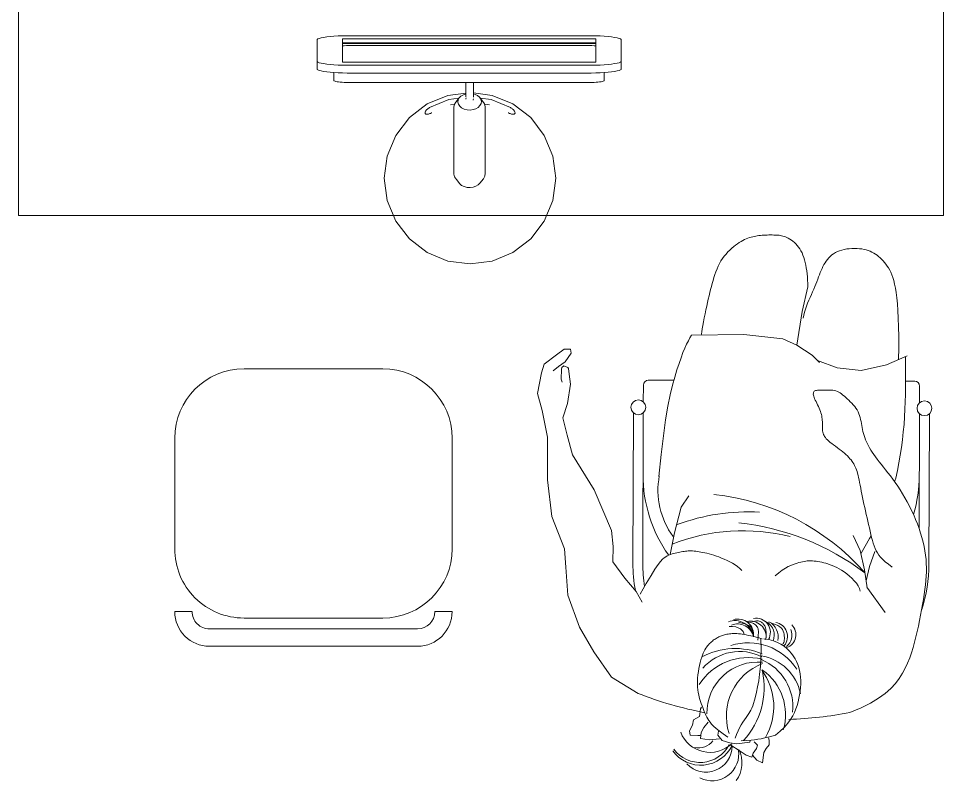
# Model space of a CAD drawing. Header units: millimetres. Extents: x 1 to 121, y 0 to 90.
# Drawn here: x 42.916 to 44.416, y 65.648 to 66.887 of the extents above; entities that cross this region are included whole.
import ezdxf

# ---------------------------------------------------------------- set-up
doc = ezdxf.new("R2010")
doc.units = ezdxf.units.MM
doc.layers.add('Equipamiento SR', color=23, linetype='Continuous', lineweight=0)

# ---------------------------------------------------------------- blocks, each defined once
blk = doc.blocks.new('A$C7AF91E86')
at = {"layer": 'Equipamiento SR', "linetype": 'ByBlock'}
for p, q in [((0.1125, 0.45), (0.2917, 0.45)), ((0.3937, 0.45), (0.3937, 0.4219)), ((0.4219, 0.3938), (0.4219, 0.0563)), ((0.45, 0.3938), (0.45, 0.0563)), ((0, 0.3375), (0, 0.1125)), ((0.4042, 0.1125), (0.4042, 0.3375)), ((0.3937, 0), (0.3937, 0.0281)), ((0.1125, 0), (0.2917, 0))]:
    blk.add_line(p, q, dxfattribs=at)
for centre, radius, start, end in [((0.1125, 0.3375), 0.1125, 90, 180), ((0.2917, 0.3375), 0.1125, 0, 90), ((0.3937, 0.3938), 0.0562, 0, 90), ((0.3937, 0.3938), 0.0281, 0, 90), ((0.1125, 0.1125), 0.1125, 180, 270), ((0.2917, 0.1125), 0.1125, 270, 0), ((0.3937, 0.0563), 0.0562, 270, 0), ((0.3937, 0.0563), 0.0281, 270, 0)]:
    blk.add_arc(centre, radius, start, end, dxfattribs=at)
blk = doc.blocks.new('A$C595F7AE8')
at = {"layer": 'Equipamiento SR'}
for p, q in [((0.7417, 0.8662), (0.9857, 0.8654)), ((0.6886, 0.8277), (0.6887, 0.8423)), ((0.6967, 0.8503), (0.7238, 0.8502)), ((0.7417, 0.8502), (0.928, 0.8496)), ((1.0639, 0.7947), (1.0229, 0.7648)), ((0.6873, 0.4103), (0.6874, 0.4518)), ((0.6953, 0.4023), (0.7223, 0.4022)), ((0.7402, 0.4022), (0.9842, 0.4014)), ((1.0082, 0.3724), (1.0301, 0.3907)), ((1.0301, 0.3907), (1.0471, 0.4003)), ((1.1952, 0.3938), (1.1688, 0.3506)), ((0.7402, 0.3862), (0.9842, 0.3854)), ((0.9817, 0.3527), (1.0082, 0.3724)), ((0.8648, 0.3228), (0.9307, 0.3509)), ((0.9307, 0.3509), (0.957, 0.3533)), ((0.957, 0.3533), (0.9817, 0.3527)), ((1.1688, 0.3506), (1.1277, 0.322)), ((0.8083, 0.2875), (0.8648, 0.3228)), ((1.1277, 0.322), (1.0875, 0.2986)), ((0.7764, 0.2787), (0.8083, 0.2875))]:
    blk.add_line(p, q, dxfattribs=at)
for points in [[(1.2262, 0.7372), (1.2187, 0.7554), (1.211, 0.7708), (1.2031, 0.7838), (1.1952, 0.7946), (1.1871, 0.8036), (1.179, 0.811), (1.1708, 0.8171), (1.1625, 0.8223), (1.1543, 0.8268), (1.1459, 0.8307), (1.1376, 0.8342), (1.1292, 0.8372), (1.1207, 0.8398), (1.1121, 0.8422), (1.1035, 0.8444), (1.0948, 0.8464), (1.086, 0.8483), (1.0772, 0.8501), (1.0684, 0.8519), (1.0597, 0.8535), (1.0511, 0.855), (1.0427, 0.8564), (1.0345, 0.8577), (1.0267, 0.8588), (1.0191, 0.8597), (1.0119, 0.8605), (1.0049, 0.861), (0.9981, 0.8613), (0.9913, 0.8614), (0.9846, 0.8612), (0.9779, 0.8608), (0.971, 0.8601), (0.964, 0.859), (0.9569, 0.8576), (0.9497, 0.856), (0.9424, 0.8541), (0.9351, 0.8519), (0.9277, 0.8494), (0.9203, 0.8468), (0.913, 0.8439), (0.9057, 0.8407), (0.8985, 0.8374), (0.8915, 0.834), (0.8846, 0.8303), (0.8778, 0.8266), (0.8713, 0.8227), (0.8649, 0.8188), (0.8589, 0.8148), (0.8531, 0.8108), (0.8476, 0.8068), (0.8423, 0.8029), (0.8373, 0.7989), (0.8325, 0.7951), (0.828, 0.7915), (0.8236, 0.788), (0.8194, 0.7846), (0.8153, 0.7816), (0.8115, 0.7787), (0.8077, 0.776), (0.804, 0.7736), (0.8005, 0.7714), (0.797, 0.7693), (0.7936, 0.7674), (0.7903, 0.7657), (0.787, 0.7642), (0.7837, 0.7628), (0.7804, 0.7615), (0.7771, 0.7604), (0.7739, 0.7594), (0.7706, 0.7585), (0.7674, 0.7578), (0.7641, 0.7571), (0.7608, 0.7565), (0.7575, 0.7559), (0.7542, 0.7553), (0.751, 0.7547), (0.7478, 0.754), (0.7446, 0.7531), (0.7415, 0.752), (0.7384, 0.7506), (0.7355, 0.749), (0.7327, 0.7471), (0.7299, 0.745), (0.7272, 0.7427), (0.7246, 0.7403), (0.7222, 0.7379), (0.7198, 0.7354), (0.7175, 0.733), (0.7153, 0.7306), (0.7132, 0.7283), (0.7112, 0.726), (0.7094, 0.7237), (0.7078, 0.7215), (0.7064, 0.7192), (0.7053, 0.7169), (0.7044, 0.7145), (0.7037, 0.7121), (0.7033, 0.7096), (0.7031, 0.707), (0.7031, 0.7045), (0.7031, 0.702), (0.7033, 0.6995), (0.7034, 0.697), (0.7035, 0.6947), (0.7035, 0.6924), (0.7035, 0.6902), (0.7035, 0.6881), (0.7036, 0.6862), (0.7036, 0.6845), (0.7038, 0.6829), (0.7041, 0.6815), (0.7046, 0.6804), (0.7052, 0.6794), (0.706, 0.6787), (0.7071, 0.6782), (0.7083, 0.678), (0.7097, 0.6779), (0.7113, 0.6781), (0.7131, 0.6786), (0.7151, 0.6792), (0.7172, 0.6801), (0.7196, 0.6811), (0.722, 0.6823), (0.7246, 0.6836), (0.7272, 0.6849), (0.7298, 0.6862), (0.7325, 0.6874), (0.7351, 0.6885), (0.7377, 0.6895), (0.7402, 0.6903), (0.7427, 0.691), (0.7451, 0.6915), (0.7475, 0.6919), (0.7499, 0.6923), (0.7522, 0.6925), (0.7545, 0.6927), (0.7567, 0.6927), (0.759, 0.6928), (0.7612, 0.6928), (0.7633, 0.6928), (0.7655, 0.6928), (0.7675, 0.6929), (0.7695, 0.6931), (0.7714, 0.6934), (0.7733, 0.6939), (0.7751, 0.6945), (0.7769, 0.6953), (0.7786, 0.6963), (0.7804, 0.6975), (0.7822, 0.699), (0.7841, 0.7008), (0.786, 0.7029), (0.788, 0.7053), (0.7901, 0.708), (0.7922, 0.7108), (0.7944, 0.7138), (0.7967, 0.7169), (0.7989, 0.7199), (0.8012, 0.7229), (0.8034, 0.7258), (0.8057, 0.7284), (0.8079, 0.7309), (0.8101, 0.7332), (0.8123, 0.7353), (0.8145, 0.7373), (0.8166, 0.7391), (0.8188, 0.7407), (0.8209, 0.7422), (0.8231, 0.7436), (0.8253, 0.7448), (0.8275, 0.7459), (0.8299, 0.747), (0.8325, 0.748), (0.8352, 0.7489), (0.8382, 0.7497), (0.8415, 0.7506), (0.8451, 0.7514), (0.849, 0.7523), (0.8532, 0.7531), (0.8576, 0.754), (0.8623, 0.7549), (0.8671, 0.7558), (0.8722, 0.7568), (0.8774, 0.7579), (0.8827, 0.759), (0.8881, 0.7601), (0.8936, 0.7614), (0.8992, 0.7626), (0.9048, 0.7639), (0.9104, 0.7651), (0.9159, 0.7664), (0.9214, 0.7676), (0.9268, 0.7688), (0.9321, 0.77), (0.9372, 0.7712), (0.9422, 0.7725), (0.947, 0.7738), (0.9516, 0.7752), (0.9559, 0.7766), (0.96, 0.7782), (0.9638, 0.7799), (0.9674, 0.7819), (0.9708, 0.7843), (0.9743, 0.7871), (0.9779, 0.7906), (0.9817, 0.7947), (0.9858, 0.7997), (0.9902, 0.8056)], [(0.6552, 0.6848), (0.6669, 0.7164), (0.6713, 0.7558), (0.6625, 0.7967), (0.6476, 0.8302)], [(0.8503, 0.8104), (0.8462, 0.8115), (0.8338, 0.8143), (0.8213, 0.8168), (0.8088, 0.8189), (0.7963, 0.8208), (0.7837, 0.8225), (0.7712, 0.8239), (0.7588, 0.825), (0.7464, 0.8259), (0.7342, 0.8266), (0.7222, 0.8271), (0.7104, 0.8274), (0.6989, 0.8276), (0.6879, 0.8277), (0.6774, 0.8276), (0.6675, 0.8275), (0.6584, 0.8274), (0.65, 0.8273)], [(0.654, 0.8162), (0.6342, 0.8164), (0.6165, 0.8164), (0.6007, 0.8161), (0.5866, 0.8157), (0.5742, 0.815), (0.5632, 0.8143), (0.5536, 0.8133), (0.5451, 0.8123), (0.5377, 0.8111), (0.5312, 0.8098), (0.5255, 0.8084), (0.5205, 0.8069), (0.5161, 0.8053), (0.5121, 0.8036), (0.5085, 0.8018), (0.5052, 0.7998), (0.5021, 0.7978), (0.4991, 0.7957), (0.4963, 0.7935), (0.4937, 0.7912), (0.4912, 0.7888), (0.4888, 0.7864), (0.4866, 0.7839), (0.4846, 0.7813), (0.4827, 0.7787), (0.481, 0.7759), (0.4795, 0.7731), (0.4781, 0.7702), (0.4769, 0.7671), (0.4759, 0.7638), (0.475, 0.7604), (0.4744, 0.7567), (0.4739, 0.7529), (0.4736, 0.7488), (0.4735, 0.7447), (0.4736, 0.7405), (0.4739, 0.7363), (0.4744, 0.7321), (0.4751, 0.7281), (0.4761, 0.7242), (0.4773, 0.7205), (0.4787, 0.7171), (0.4803, 0.7139), (0.4821, 0.7109), (0.4841, 0.708), (0.4863, 0.7054), (0.4887, 0.703), (0.4912, 0.7008), (0.4939, 0.6988), (0.4967, 0.697), (0.4996, 0.6952), (0.5027, 0.6936), (0.5059, 0.6921), (0.5092, 0.6907), (0.5126, 0.6893), (0.5161, 0.6879), (0.5198, 0.6864), (0.5235, 0.685), (0.5274, 0.6835), (0.5314, 0.682), (0.5354, 0.6803), (0.5396, 0.6786), (0.5439, 0.6768), (0.5483, 0.6749), (0.5528, 0.6729), (0.5575, 0.6708), (0.5622, 0.6687), (0.5669, 0.6668), (0.5718, 0.665), (0.5767, 0.6635), (0.5816, 0.6623), (0.5865, 0.6615)], [(1.0242, 0.7653), (0.9947, 0.7609), (0.9633, 0.7537), (0.9392, 0.7426)], [(0.9687, 0.7549), (0.9442, 0.7693), (0.9398, 0.7717)], [(1.0128, 0.7639), (0.9891, 0.7693), (0.9648, 0.7776)], [(1.0047, 0.6161), (0.9996, 0.6222), (0.9955, 0.6277), (0.9922, 0.6326), (0.9896, 0.6372), (0.9876, 0.6413), (0.9861, 0.645), (0.9849, 0.6485), (0.9839, 0.6517), (0.9831, 0.6547), (0.9823, 0.6576), (0.9817, 0.6603), (0.9811, 0.663), (0.9807, 0.6656), (0.9804, 0.6682), (0.9803, 0.6709), (0.9802, 0.6736), (0.9803, 0.6764), (0.9805, 0.6793), (0.9808, 0.6823), (0.9813, 0.6854), (0.9819, 0.6886), (0.9825, 0.6918), (0.9833, 0.6951), (0.9842, 0.6984), (0.9852, 0.7017), (0.9864, 0.7051), (0.9877, 0.7086), (0.9892, 0.7122), (0.991, 0.7159), (0.993, 0.7197), (0.9954, 0.7237), (0.9982, 0.7278), (1.0013, 0.7321), (1.0048, 0.7364), (1.0085, 0.7405), (1.0125, 0.7444), (1.0166, 0.7479), (1.0207, 0.7507), (1.0249, 0.7528), (1.0291, 0.754)], [(0.62, 0.6286), (0.6305, 0.6513), (0.6465, 0.6761), (0.6585, 0.6881)], [(0.614, 0.4961), (0.612, 0.4965), (0.6086, 0.4971), (0.6041, 0.4979), (0.5987, 0.4988), (0.5926, 0.5), (0.5861, 0.5012), (0.5795, 0.5024), (0.573, 0.5037), (0.5669, 0.505), (0.5611, 0.5063), (0.5555, 0.5075), (0.5502, 0.5088), (0.5451, 0.51), (0.5401, 0.5113), (0.5352, 0.5126), (0.5303, 0.514), (0.5255, 0.5154), (0.5207, 0.5168), (0.516, 0.5184), (0.5113, 0.52), (0.5067, 0.5218), (0.5023, 0.5237), (0.498, 0.5259), (0.4938, 0.5282), (0.4899, 0.5307), (0.4861, 0.5335), (0.4826, 0.5364), (0.4792, 0.5394), (0.4761, 0.5425), (0.4732, 0.5456), (0.4706, 0.5488), (0.4681, 0.5519), (0.4659, 0.5549), (0.4639, 0.5579), (0.4622, 0.5608), (0.4606, 0.5637), (0.4592, 0.5664), (0.458, 0.5692), (0.4569, 0.5718), (0.456, 0.5745), (0.4552, 0.577), (0.4545, 0.5796), (0.4539, 0.5821), (0.4534, 0.5846), (0.4529, 0.5871), (0.4526, 0.5896), (0.4523, 0.5922), (0.4521, 0.5948), (0.4519, 0.5976), (0.4517, 0.6003), (0.4517, 0.6031), (0.4516, 0.6059), (0.4516, 0.6086), (0.4516, 0.6112), (0.4517, 0.6137), (0.4517, 0.6161), (0.4519, 0.6184), (0.452, 0.6205), (0.4522, 0.6225), (0.4525, 0.6245), (0.4529, 0.6264), (0.4534, 0.6284), (0.4541, 0.6305), (0.4549, 0.6326), (0.4559, 0.6349), (0.4571, 0.6373), (0.4585, 0.6398), (0.4601, 0.6423), (0.4619, 0.6448), (0.4639, 0.6473), (0.4661, 0.6497), (0.4685, 0.6519), (0.4712, 0.6541), (0.4741, 0.6561), (0.4773, 0.6579), (0.4806, 0.6596), (0.4842, 0.6611), (0.488, 0.6625), (0.4919, 0.6637), (0.4961, 0.6648), (0.5004, 0.6658), (0.505, 0.6666), (0.5097, 0.6673), (0.5146, 0.6679), (0.5196, 0.6684), (0.5248, 0.6687), (0.5302, 0.669), (0.5357, 0.6692)], [(0.6305, 0.6513), (0.5757, 0.66), (0.5357, 0.6693)], [(1.2631, 0.6164), (1.2562, 0.6244), (1.2497, 0.6311), (1.2435, 0.6366), (1.2375, 0.641), (1.2317, 0.6446), (1.226, 0.6474), (1.2203, 0.6497), (1.2147, 0.6516), (1.2089, 0.6532), (1.2031, 0.6546), (1.1973, 0.6558), (1.1915, 0.6567), (1.1857, 0.6572), (1.18, 0.6576), (1.1744, 0.6576), (1.1689, 0.6572), (1.1635, 0.6566), (1.1583, 0.6556), (1.1532, 0.6543), (1.1483, 0.6526), (1.1435, 0.6506), (1.139, 0.6483), (1.1345, 0.6455), (1.1303, 0.6424), (1.1262, 0.6389), (1.1223, 0.635), (1.1187, 0.6305), (1.1154, 0.6255), (1.1125, 0.6197), (1.1101, 0.6133), (1.108, 0.606), (1.1065, 0.5978)], [(1.0819, 0.6115), (1.0834, 0.6165), (1.0852, 0.6206), (1.0872, 0.6237), (1.0894, 0.6261), (1.0917, 0.6279), (1.0942, 0.6291), (1.0967, 0.6299), (1.0993, 0.6305), (1.1019, 0.6308), (1.1044, 0.631), (1.1068, 0.631), (1.109, 0.6308), (1.1111, 0.6305), (1.1128, 0.63), (1.1143, 0.6293), (1.1155, 0.6285)], [(0.6143, 0.4803), (0.6131, 0.5655), (0.62, 0.6286)], [(1.2631, 0.6164), (1.2654, 0.6069), (1.2672, 0.5995), (1.2686, 0.5935), (1.2696, 0.5881), (1.2703, 0.5828), (1.2709, 0.577), (1.2715, 0.5699), (1.2721, 0.5609)], [(1.079, 0.5794), (1.0781, 0.5831), (1.0777, 0.586), (1.0776, 0.5884), (1.0779, 0.5903), (1.0783, 0.5918), (1.079, 0.5931), (1.0798, 0.5941), (1.0806, 0.595), (1.0814, 0.5959), (1.0823, 0.5968), (1.0833, 0.5976), (1.0843, 0.5984), (1.0856, 0.5991), (1.087, 0.5998), (1.0888, 0.6004), (1.0908, 0.6008), (1.0932, 0.6012), (1.0957, 0.6014), (1.0984, 0.6016), (1.101, 0.6015), (1.1034, 0.6013), (1.1055, 0.601), (1.1071, 0.6004), (1.1081, 0.5997)], [(1.0777, 0.5989), (1.0808, 0.6045), (1.0845, 0.6087), (1.0886, 0.6116), (1.0928, 0.6134), (1.0972, 0.6143), (1.1014, 0.6145), (1.1054, 0.6141), (1.109, 0.6134)], [(1.2955, 0.5795), (1.3032, 0.5863), (1.3076, 0.5954), (1.2913, 0.5979), (1.2848, 0.6014), (1.2785, 0.6062), (1.2709, 0.6064), (1.2673, 0.6054)], [(1.0796, 0.5725), (1.0801, 0.5758), (1.0809, 0.5785), (1.0818, 0.5808), (1.0829, 0.5827), (1.0841, 0.5843), (1.0853, 0.5855), (1.0867, 0.5865), (1.088, 0.5872), (1.0893, 0.5879), (1.0907, 0.5883), (1.0923, 0.5887), (1.0944, 0.5888), (1.0969, 0.5888), (1.1001, 0.5887), (1.104, 0.5884), (1.1089, 0.5878)], [(1.2663, 0.5394), (1.2608, 0.5318), (1.2561, 0.5255), (1.2519, 0.5204), (1.2483, 0.5163), (1.245, 0.5131), (1.242, 0.5106), (1.2392, 0.5085), (1.2364, 0.5068), (1.2335, 0.5052), (1.2306, 0.5037), (1.2276, 0.5023), (1.2246, 0.501), (1.2215, 0.4998), (1.2183, 0.4986), (1.2151, 0.4975), (1.2118, 0.4963), (1.2084, 0.4952), (1.2049, 0.4941), (1.2012, 0.4931), (1.1974, 0.4921), (1.1935, 0.4913), (1.1893, 0.4907), (1.1849, 0.4902), (1.1803, 0.49), (1.1753, 0.4901), (1.1702, 0.4904), (1.165, 0.4909), (1.1598, 0.4916), (1.1546, 0.4924), (1.1497, 0.4934), (1.1449, 0.4945), (1.1405, 0.4957), (1.1366, 0.4969), (1.133, 0.4982), (1.1298, 0.4995), (1.1269, 0.5008), (1.1244, 0.5022), (1.122, 0.5036), (1.1199, 0.5051), (1.118, 0.5066), (1.1162, 0.5081), (1.1145, 0.5096), (1.113, 0.5112), (1.1116, 0.5127), (1.1103, 0.5143), (1.1091, 0.5158), (1.108, 0.5173), (1.107, 0.5188), (1.1061, 0.5203), (1.1052, 0.5218), (1.1045, 0.5232), (1.1037, 0.5247), (1.1031, 0.5261), (1.1025, 0.5276), (1.1019, 0.5292), (1.1013, 0.5307), (1.1008, 0.5324), (1.1002, 0.5341), (1.0998, 0.5359), (1.0993, 0.5378), (1.0989, 0.5397), (1.0986, 0.5418), (1.0984, 0.544), (1.0982, 0.5463), (1.0981, 0.5487), (1.0981, 0.5512), (1.0982, 0.5538), (1.0984, 0.5566), (1.0987, 0.5596), (1.0991, 0.5627), (1.0996, 0.5659), (1.1002, 0.5693), (1.101, 0.5729), (1.1018, 0.5765), (1.1026, 0.5801), (1.1035, 0.5836), (1.1044, 0.587), (1.1053, 0.59), (1.1061, 0.5927), (1.1069, 0.595)], [(1.106, 0.593), (1.1227, 0.5933), (1.1379, 0.593), (1.1516, 0.5922), (1.164, 0.5909), (1.175, 0.5894), (1.1847, 0.5877), (1.1931, 0.5859), (1.2003, 0.5842), (1.2063, 0.5826), (1.2113, 0.5811), (1.2155, 0.5796), (1.2191, 0.5782), (1.2222, 0.5766), (1.2251, 0.575), (1.2279, 0.5732), (1.2309, 0.5712), (1.2342, 0.569), (1.2378, 0.5665), (1.2418, 0.5639), (1.2461, 0.5612), (1.2509, 0.5585), (1.256, 0.5559), (1.2616, 0.5534), (1.2676, 0.551)], [(1.2792, 0.5441), (1.2876, 0.5576), (1.2951, 0.5692), (1.2988, 0.5785), (1.2922, 0.5806), (1.2845, 0.5856), (1.2792, 0.5875), (1.2737, 0.5819)], [(1.0799, 0.5565), (1.0812, 0.5625), (1.0825, 0.5671), (1.0838, 0.5706), (1.0851, 0.5733), (1.0864, 0.5751), (1.0876, 0.5764), (1.0889, 0.5773), (1.09, 0.5779), (1.0912, 0.5783), (1.0923, 0.5787), (1.0936, 0.5791), (1.0949, 0.5794), (1.0965, 0.5798), (1.0984, 0.5801), (1.1006, 0.5805), (1.1033, 0.5809)], [(1.2563, 0.524), (1.2631, 0.5232), (1.2714, 0.5299), (1.2756, 0.5425), (1.2769, 0.5541), (1.2744, 0.5751), (1.2716, 0.5754)], [(1.034, 0.3974), (1.0171, 0.4071), (1.0038, 0.415), (0.9938, 0.4212), (0.9863, 0.4262), (0.9811, 0.4302), (0.9775, 0.4334), (0.9752, 0.4361), (0.9735, 0.4386), (0.9721, 0.4412), (0.9709, 0.4437), (0.9699, 0.4463), (0.969, 0.449), (0.9682, 0.4516), (0.9675, 0.4541), (0.967, 0.4567), (0.9665, 0.4591), (0.966, 0.4616), (0.9655, 0.4639), (0.9652, 0.4662), (0.9648, 0.4685), (0.9646, 0.4707), (0.9644, 0.473), (0.9642, 0.4752), (0.9641, 0.4775), (0.9642, 0.4798), (0.9642, 0.4822), (0.9644, 0.4846), (0.9646, 0.4872), (0.965, 0.4898), (0.9654, 0.4926), (0.9659, 0.4955), (0.9665, 0.4986), (0.9672, 0.5019), (0.968, 0.5053), (0.9689, 0.5089), (0.9699, 0.5127), (0.9711, 0.5166), (0.9724, 0.5207), (0.9739, 0.5249), (0.9756, 0.5292), (0.9775, 0.5336), (0.9795, 0.5381), (0.9818, 0.5426), (0.9842, 0.547), (0.9868, 0.5512), (0.9896, 0.5552), (0.9925, 0.5588), (0.9956, 0.5621)], [(1.0865, 0.5413), (1.0866, 0.5471), (1.0874, 0.5521), (1.0888, 0.5563), (1.0906, 0.5596), (1.0927, 0.5622), (1.095, 0.564), (1.0973, 0.565), (1.0995, 0.5654)], [(1.2689, 0.526), (1.2705, 0.5093), (1.2683, 0.495), (1.2587, 0.4961), (1.2503, 0.5005), (1.2421, 0.5076)], [(1.2635, 0.4956), (1.2637, 0.4907), (1.263, 0.4784), (1.2559, 0.4771), (1.2469, 0.4822), (1.2381, 0.4839), (1.2329, 0.4934), (1.2288, 0.4939), (1.22, 0.4948), (1.2174, 0.4965)], [(0.8432, 0.4274), (0.8076, 0.4311), (0.7772, 0.4348), (0.7513, 0.4385), (0.7295, 0.4422), (0.711, 0.446), (0.6954, 0.4497), (0.6821, 0.4533), (0.6705, 0.4568), (0.6601, 0.4602), (0.6508, 0.4635), (0.6425, 0.4666), (0.6352, 0.4696), (0.6287, 0.4725), (0.6231, 0.4753), (0.6183, 0.4779), (0.6143, 0.4803)], [(0.9701, 0.4457), (0.9347, 0.4527), (0.8931, 0.4634), (0.8747, 0.4762)], [(1.0875, 0.2986), (1.0357, 0.2796), (0.9903, 0.2767), (0.9608, 0.2746), (0.908, 0.2538), (0.8489, 0.2471), (0.7798, 0.2467), (0.7363, 0.2383), (0.7089, 0.2306), (0.6751, 0.237), (0.6614, 0.2416), (0.6459, 0.2615), (0.6366, 0.2739), (0.6369, 0.2842), (0.6436, 0.2853), (0.6575, 0.2755), (0.6649, 0.2648), (0.6719, 0.256)], [(0.6664, 0.28), (0.6639, 0.2733), (0.6665, 0.2704), (0.6691, 0.2697), (0.6854, 0.269), (0.6904, 0.2707)], [(0.7764, 0.2787), (0.748, 0.2715), (0.7249, 0.2794), (0.6936, 0.2843), (0.6774, 0.282), (0.6682, 0.2808), (0.6664, 0.28)]]:
    blk.add_lwpolyline(points, dxfattribs=at)
for centre in [(0.7327, 0.8582), (0.7312, 0.3942)]:
    blk.add_circle(centre, 0.012, dxfattribs=at)
for centre, radius, start, end in [((0.9849, 0.6254), 0.24, 72.01, 89.8151), ((0.6967, 0.8423), 0.008, 89.8151, 179.8151), ((0.8409, 0.6258), 0.224, 73.356, 89.8151), ((1.2515, 0.4753), 0.3814, 131.5536, 173.7597), ((1.3247, 0.5145), 0.4082, 142.7345, 174.0379), ((0.6188, 0.6188), 0.6188, 1.81, 11.0259), ((1.1, 0.6274), 0.0223, 20.1819, 136.0606), ((1.2066, 0.5726), 0.0934, 122.9055, 197.7873), ((1.211, 0.5811), 0.0776, 101.3255, 170.8114), ((1.248, 0.5637), 0.3166, 165.9546, 201.2201), ((1.103, 0.6129), 0.0232, 50.7744, 169.7813), ((1.1007, 0.6202), 0.0232, 37.7451, 112.8524), ((1.2171, 0.562), 0.0829, 83.9214, 157.7109), ((1.2293, 0.5449), 0.088, 73.431, 144.7921), ((1.1034, 0.5934), 0.0275, 76.999, 152.6242), ((1.0963, 0.5851), 0.0232, 59.8808, 190.5092), ((1.1035, 0.5759), 0.0255, 82.1003, 193.0924), ((1.2165, 0.5138), 0.1, 59.9408, 126.3908), ((1.231, 0.5728), 0.3304, 176.8525, 200.4685), ((1.2378, 0.5511), 0.1154, 157.5724, 207.8365), ((1.2082, 0.5587), 0.0809, 153.5698, 227.951), ((1.2306, 0.5722), 0.0936, 165.9966, 237.92), ((1.2273, 0.5882), 0.083, 174.8113, 270.8722), ((1.2321, 0.6287), 0.0917, 201.2156, 287.747), ((1.1858, 0.4715), 0.1267, 47.4806, 102.0596), ((1.0995, 0.5561), 0.0249, 81.0784, 198.2877), ((1.1073, 0.5508), 0.0302, 100.2143, 200.6624), ((1.1097, 0.5547), 0.0272, 103.3043, 200.7523), ((1.308, 0.5148), 0.0475, 52.9255, 117.4857), ((1.2939, 0.5139), 0.0431, 332.5411, 100.6244), ((1.2399, 0.5104), 0.0509, 291.0534, 43.6692), ((1.2539, 0.4942), 0.0533, 306.7769, 62.7255), ((1.2555, 0.4955), 0.0561, 305.7335, 64.7309), ((1.2805, 0.5038), 0.0423, 313.4769, 89.6295), ((1.2563, 0.4923), 0.0274, 345.3776, 55.1164), ((0.6188, 0.6188), 0.6188, 338.6733, 349.1041), ((0.8661, 0.5512), 0.1252, 259.1565, 306.5052), ((0.8409, 0.6258), 0.224, 269.8151, 305.5021), ((0.6953, 0.4103), 0.008, 179.8151, 269.8151), ((0.9849, 0.6254), 0.224, 269.8151, 279.4694), ((0.9849, 0.6254), 0.24, 269.8151, 280.4509)]:
    blk.add_arc(centre, radius, start, end, dxfattribs=at)
blk = doc.blocks.new('A$C4B1E532D')
at = {"layer": 'Equipamiento SR'}
for p, q in [((0.3123, 0.4825), (0.3116, 0.4776)), ((0.3131, 0.4866), (0.3123, 0.4825)), ((0.3139, 0.4897), (0.3131, 0.4866)), ((0.3148, 0.4919), (0.3139, 0.4897)), ((0.3157, 0.4931), (0.3148, 0.4919)), ((0.3165, 0.4932), (0.3157, 0.4931)), ((0.3165, 0.4932), (0.329, 0.4932)), ((0.3249, 0.4825), (0.3242, 0.4776)), ((0.3257, 0.4866), (0.3249, 0.4825)), ((0.3265, 0.4897), (0.3257, 0.4866)), ((0.3274, 0.4919), (0.3265, 0.4897)), ((0.3283, 0.4931), (0.3274, 0.4919)), ((0.329, 0.4932), (0.3283, 0.4931)), ((0.3634, 0.4932), (0.329, 0.4932)), ((0.3634, 0.4932), (0.3641, 0.4931)), ((0.3641, 0.4931), (0.365, 0.4919)), ((0.365, 0.4919), (0.3659, 0.4897)), ((0.3659, 0.4897), (0.3668, 0.4866)), ((0.3668, 0.4866), (0.3675, 0.4825)), ((0.3675, 0.4825), (0.3683, 0.4776)), ((0.2968, 0.4652), (0.2963, 0.4641)), ((0.2972, 0.4658), (0.2968, 0.4652)), ((0.2977, 0.4658), (0.2972, 0.4658)), ((0.2977, 0.4658), (0.3105, 0.4658)), ((0.3105, 0.4658), (0.3101, 0.459)), ((0.311, 0.472), (0.3105, 0.4658)), ((0.3105, 0.4658), (0.3105, 0.4658)), ((0.3116, 0.4776), (0.311, 0.472)), ((0.3231, 0.4658), (0.3227, 0.459)), ((0.3236, 0.472), (0.3231, 0.4658)), ((0.3242, 0.4776), (0.3236, 0.472)), ((0.3683, 0.4776), (0.3689, 0.472)), ((0.3689, 0.472), (0.3694, 0.4658)), ((0.3694, 0.4658), (0.3698, 0.459)), ((0.2947, 0.4524), (0.2945, 0.4491)), ((0.2949, 0.4555), (0.2947, 0.4524)), ((0.2952, 0.4582), (0.2949, 0.4555)), ((0.2956, 0.4606), (0.2952, 0.4582)), ((0.2959, 0.4626), (0.2956, 0.4606)), ((0.2963, 0.4641), (0.2959, 0.4626)), ((0.3098, 0.4519), (0.3097, 0.4446)), ((0.3101, 0.459), (0.3098, 0.4519)), ((0.3224, 0.4519), (0.3222, 0.4446)), ((0.3227, 0.459), (0.3224, 0.4519)), ((0.3274, 0.4521), (0.3274, 0.0411)), ((0.3538, 0.4521), (0.3274, 0.4521)), ((0.354, 0.4491), (0.3538, 0.4521)), ((0.3575, 0.4521), (0.3538, 0.4521)), ((0.3575, 0.4521), (0.3575, 0.4519)), ((0.3588, 0.4521), (0.3575, 0.4521)), ((0.3575, 0.4519), (0.3576, 0.4446)), ((0.3651, 0.4521), (0.3588, 0.4521)), ((0.3588, 0.4521), (0.3588, 0.0411)), ((0.3651, 0.4521), (0.3651, 0.0411)), ((0.3698, 0.459), (0.37, 0.4519)), ((0.37, 0.4519), (0.3702, 0.4446)), ((0.2945, 0.4491), (0.2943, 0.4457)), ((0.2943, 0.4457), (0.2943, 0.4421)), ((0.2943, 0.4421), (0.2943, 0.4384)), ((0.2943, 0.4384), (0.2943, 0.2521)), ((0.3097, 0.4446), (0.3097, 0.4387)), ((0.3097, 0.4387), (0.3097, 0.0545)), ((0.3222, 0.4446), (0.3222, 0.4387)), ((0.3222, 0.4387), (0.3222, 0.0545)), ((0.3541, 0.4457), (0.354, 0.4491)), ((0.3542, 0.4421), (0.3541, 0.4457)), ((0.3542, 0.4384), (0.3542, 0.4421)), ((0.3542, 0.0548), (0.3542, 0.4384)), ((0.3576, 0.4446), (0.3576, 0.4387)), ((0.3576, 0.4387), (0.3576, 0.0545)), ((0.3702, 0.4446), (0.3702, 0.4387)), ((0.3702, 0.4387), (0.3702, 0.0545)), ((0.0695, 0.3656), (0.1031, 0.3795)), ((0.1031, 0.3795), (0.1391, 0.3842)), ((0.1391, 0.3842), (0.1751, 0.3795)), ((0.1751, 0.3795), (0.2086, 0.3656)), ((0.0407, 0.3435), (0.0695, 0.3656)), ((0.2086, 0.3656), (0.2375, 0.3435)), ((0.0186, 0.3147), (0.0407, 0.3435)), ((0.2596, 0.3147), (0.2375, 0.3435)), ((0.2428, 0.3156), (0.2429, 0.3163)), ((0.2428, 0.3147), (0.2428, 0.3156)), ((0.2429, 0.3163), (0.2432, 0.317)), ((0.2432, 0.317), (0.2436, 0.3175)), ((0.2436, 0.3175), (0.2441, 0.3179)), ((0.2441, 0.3179), (0.2446, 0.3181)), ((0.2446, 0.3181), (0.2453, 0.3181)), ((0.2453, 0.3181), (0.246, 0.318)), ((0.246, 0.318), (0.2468, 0.3177)), ((0.2468, 0.3177), (0.2477, 0.3173)), ((0.2477, 0.3173), (0.2486, 0.3167)), ((0.2486, 0.3167), (0.2495, 0.316)), ((0.2495, 0.316), (0.2504, 0.3152)), ((0.2504, 0.3152), (0.2513, 0.3143)), ((0.0186, 0.3147), (0.0047, 0.2811)), ((0.2428, 0.3137), (0.2428, 0.3147)), ((0.243, 0.3126), (0.2428, 0.3137)), ((0.2434, 0.3114), (0.243, 0.3126)), ((0.2438, 0.3102), (0.2434, 0.3114)), ((0.2443, 0.309), (0.2438, 0.3102)), ((0.2449, 0.3078), (0.2443, 0.309)), ((0.2453, 0.3071), (0.2449, 0.3078)), ((0.2513, 0.3143), (0.2521, 0.3132)), ((0.2521, 0.3132), (0.2529, 0.3121)), ((0.2525, 0.3124), (0.2534, 0.3111)), ((0.2529, 0.3121), (0.2537, 0.311)), ((0.2666, 0.2793), (0.2537, 0.311)), ((0.2596, 0.3147), (0.2735, 0.2811)), ((0, 0.2451), (0.0047, 0.2811)), ((0.1368, 0.2673), (0.1411, 0.2701)), ((0.1457, 0.2712), (0.1411, 0.2701)), ((0.1457, 0.2712), (0.2534, 0.2712)), ((0.2581, 0.2706), (0.2534, 0.2712)), ((0.2579, 0.277), (0.2588, 0.2702)), ((0.2625, 0.2683), (0.2581, 0.2706)), ((0.2687, 0.2632), (0.2666, 0.2793)), ((0.2735, 0.2811), (0.2773, 0.2521)), ((0.1255, 0.2546), (0.1275, 0.2587)), ((0.1275, 0.2587), (0.1302, 0.2619)), ((0.1368, 0.2673), (0.1302, 0.2619)), ((0.2512, 0.2546), (0.2533, 0.2587)), ((0.2533, 0.2587), (0.256, 0.2619)), ((0.256, 0.2619), (0.2591, 0.2639)), ((0.2626, 0.2648), (0.2591, 0.2639)), ((0.2625, 0.2683), (0.2694, 0.2626)), ((0.2661, 0.2643), (0.2626, 0.2648)), ((0.2661, 0.2643), (0.2694, 0.2626)), ((0.2694, 0.2626), (0.2722, 0.2598)), ((0.2745, 0.2559), (0.2722, 0.2598)), ((0.2745, 0.2559), (0.2757, 0.2521)), ((0, 0.2451), (0.0047, 0.2091)), ((0.124, 0.2451), (0.1243, 0.25)), ((0.124, 0.2451), (0.1246, 0.2402)), ((0.1243, 0.25), (0.1255, 0.2546)), ((0.1246, 0.2402), (0.126, 0.2357)), ((0.25, 0.25), (0.2497, 0.2451)), ((0.2497, 0.2451), (0.2503, 0.2402)), ((0.25, 0.25), (0.2512, 0.2546)), ((0.2503, 0.2402), (0.2518, 0.2357)), ((0.2678, 0.2396), (0.2656, 0.2403)), ((0.2656, 0.2403), (0.2667, 0.2398)), ((0.2694, 0.2514), (0.2674, 0.252)), ((0.2686, 0.2518), (0.2674, 0.252)), ((0.2694, 0.2514), (0.2686, 0.2518)), ((0.2711, 0.2521), (0.2757, 0.2521)), ((0.2757, 0.2521), (0.2773, 0.2521)), ((0.2773, 0.2521), (0.2943, 0.2521)), ((0.2943, 0.2521), (0.2943, 0.2395)), ((0.126, 0.2357), (0.1283, 0.2319)), ((0.1283, 0.2319), (0.1312, 0.229)), ((0.138, 0.2233), (0.1312, 0.229)), ((0.2518, 0.2357), (0.254, 0.2319)), ((0.254, 0.2319), (0.2569, 0.229)), ((0.2569, 0.229), (0.2602, 0.2273)), ((0.2602, 0.2273), (0.2637, 0.2268)), ((0.2703, 0.2297), (0.2637, 0.2243)), ((0.2637, 0.2268), (0.2671, 0.2277)), ((0.2689, 0.2286), (0.2666, 0.211)), ((0.2667, 0.2398), (0.2678, 0.2396)), ((0.2671, 0.2277), (0.2703, 0.2297)), ((0.2757, 0.2395), (0.2703, 0.2395)), ((0.2703, 0.2297), (0.273, 0.2329)), ((0.273, 0.2329), (0.275, 0.237)), ((0.2775, 0.2395), (0.2735, 0.2091)), ((0.275, 0.237), (0.2757, 0.2395)), ((0.2775, 0.2395), (0.2757, 0.2395)), ((0.2943, 0.2395), (0.2775, 0.2395)), ((0.2943, 0.2395), (0.2943, 0.0548)), ((0.1424, 0.221), (0.138, 0.2233)), ((0.1471, 0.2204), (0.1424, 0.221)), ((0.1471, 0.2204), (0.2549, 0.2204)), ((0.2666, 0.211), (0.2537, 0.1793)), ((0.2549, 0.2204), (0.2595, 0.2216)), ((0.2579, 0.2133), (0.259, 0.2214)), ((0.2595, 0.2216), (0.2637, 0.2243)), ((0.0186, 0.1756), (0.0047, 0.2091)), ((0.2735, 0.2091), (0.2596, 0.1756)), ((0.2438, 0.18), (0.2434, 0.1789)), ((0.2443, 0.1813), (0.2438, 0.18)), ((0.2449, 0.1825), (0.2443, 0.1813)), ((0.2453, 0.1832), (0.2449, 0.1825)), ((0.0407, 0.1468), (0.0186, 0.1756)), ((0.2596, 0.1756), (0.2375, 0.1468)), ((0.243, 0.1777), (0.2428, 0.1766)), ((0.2428, 0.1766), (0.2428, 0.1756)), ((0.2428, 0.1756), (0.2428, 0.1747)), ((0.2428, 0.1747), (0.2429, 0.1739)), ((0.2429, 0.1739), (0.2432, 0.1733)), ((0.2434, 0.1789), (0.243, 0.1777)), ((0.2432, 0.1733), (0.2436, 0.1728)), ((0.2436, 0.1728), (0.2441, 0.1724)), ((0.2441, 0.1724), (0.2446, 0.1722)), ((0.2446, 0.1722), (0.2453, 0.1722)), ((0.2453, 0.1722), (0.246, 0.1723)), ((0.246, 0.1723), (0.2468, 0.1725)), ((0.2468, 0.1725), (0.2477, 0.173)), ((0.2477, 0.173), (0.2486, 0.1735)), ((0.2486, 0.1735), (0.2495, 0.1742)), ((0.2495, 0.1742), (0.2504, 0.1751)), ((0.2504, 0.1751), (0.2513, 0.176)), ((0.2513, 0.176), (0.2521, 0.177)), ((0.2521, 0.177), (0.2529, 0.1782)), ((0.2529, 0.1782), (0.2537, 0.1793)), ((0.0695, 0.1247), (0.0407, 0.1468)), ((0.2375, 0.1468), (0.2086, 0.1247)), ((0.1031, 0.1108), (0.0695, 0.1247)), ((0.2086, 0.1247), (0.1751, 0.1108)), ((0.1391, 0.106), (0.1031, 0.1108)), ((0.1751, 0.1108), (0.1391, 0.106)), ((0.2943, 0.0512), (0.2943, 0.0548)), ((0.2943, 0.0476), (0.2943, 0.0512)), ((0.2945, 0.0441), (0.2943, 0.0476)), ((0.3097, 0.0487), (0.3097, 0.0545)), ((0.3098, 0.0413), (0.3097, 0.0487)), ((0.3222, 0.0487), (0.3222, 0.0545)), ((0.3224, 0.0413), (0.3222, 0.0487)), ((0.3541, 0.0476), (0.354, 0.0441)), ((0.3542, 0.0512), (0.3541, 0.0476)), ((0.3542, 0.0548), (0.3542, 0.0512)), ((0.3575, 0.0413), (0.3576, 0.0487)), ((0.3576, 0.0487), (0.3576, 0.0545)), ((0.37, 0.0413), (0.3702, 0.0487)), ((0.3702, 0.0487), (0.3702, 0.0545)), ((0.2947, 0.0408), (0.2945, 0.0441)), ((0.2949, 0.0378), (0.2947, 0.0408)), ((0.2952, 0.0351), (0.2949, 0.0378)), ((0.2956, 0.0327), (0.2952, 0.0351)), ((0.2959, 0.0307), (0.2956, 0.0327)), ((0.2963, 0.0292), (0.2959, 0.0307)), ((0.3101, 0.0342), (0.3098, 0.0413)), ((0.3105, 0.0275), (0.3101, 0.0342)), ((0.3227, 0.0342), (0.3224, 0.0413)), ((0.3231, 0.0275), (0.3227, 0.0342)), ((0.3274, 0.0411), (0.3538, 0.0411)), ((0.354, 0.0441), (0.3538, 0.0411)), ((0.3538, 0.0411), (0.3575, 0.0411)), ((0.3575, 0.0411), (0.3575, 0.0413)), ((0.3575, 0.0411), (0.3588, 0.0411)), ((0.3651, 0.0411), (0.3588, 0.0411)), ((0.3694, 0.0275), (0.3698, 0.0342)), ((0.3698, 0.0342), (0.37, 0.0413)), ((0.2968, 0.0281), (0.2963, 0.0292)), ((0.2972, 0.0275), (0.2968, 0.0281)), ((0.2977, 0.0274), (0.2972, 0.0275)), ((0.2977, 0.0274), (0.3105, 0.0274)), ((0.3105, 0.0274), (0.3105, 0.0275)), ((0.311, 0.0213), (0.3105, 0.0274)), ((0.3116, 0.0156), (0.311, 0.0213)), ((0.3123, 0.0108), (0.3116, 0.0156)), ((0.3236, 0.0213), (0.3231, 0.0275)), ((0.3242, 0.0156), (0.3236, 0.0213)), ((0.3249, 0.0108), (0.3242, 0.0156)), ((0.3675, 0.0108), (0.3683, 0.0156)), ((0.3683, 0.0156), (0.3689, 0.0213)), ((0.3689, 0.0213), (0.3694, 0.0275)), ((0.3131, 0.0067), (0.3123, 0.0108)), ((0.3139, 0.0035), (0.3131, 0.0067)), ((0.3148, 0.0013), (0.3139, 0.0035)), ((0.3157, 0.0001), (0.3148, 0.0013)), ((0.3165, 0), (0.3157, 0.0001)), ((0.3165, 0), (0.329, 0)), ((0.3257, 0.0067), (0.3249, 0.0108)), ((0.3265, 0.0035), (0.3257, 0.0067)), ((0.3274, 0.0013), (0.3265, 0.0035)), ((0.3283, 0.0001), (0.3274, 0.0013)), ((0.329, 0), (0.3283, 0.0001)), ((0.3634, 0), (0.329, 0)), ((0.3634, 0), (0.3641, 0.0001)), ((0.3641, 0.0001), (0.365, 0.0013)), ((0.365, 0.0013), (0.3659, 0.0035)), ((0.3659, 0.0035), (0.3668, 0.0067)), ((0.3668, 0.0067), (0.3675, 0.0108))]:
    blk.add_line(p, q, dxfattribs=at)
blk = doc.blocks.new('A$C17076044')
at = {"layer": 'Equipamiento SR'}
blk.add_lwpolyline([(0.0193, 0.602), (1.5193, 0.602), (1.5193, 0.002), (0.0193, 0.002), (0.0193, 0.602)], dxfattribs=at)
at = {"layer": 'Equipamiento SR', "rotation": 89.99999999999997}
blk.add_blockref('A$C4B1E532D', (0.9967, -0.0767), dxfattribs=at)

msp = doc.modelspace()

# ---------------------------------------------------------------- block references
at = {"layer": 'Equipamiento SR'}
msp.add_blockref('A$C17076044', (42.8964, 66.5654), dxfattribs=at)
at = {"layer": 'Equipamiento SR', "rotation": 270}
for name, p in [('A$C595F7AE8', (43.5267, 66.9874)), ('A$C7AF91E86', (43.169, 66.3186))]:
    msp.add_blockref(name, p, dxfattribs=at)

doc.saveas('drawing.dxf')
